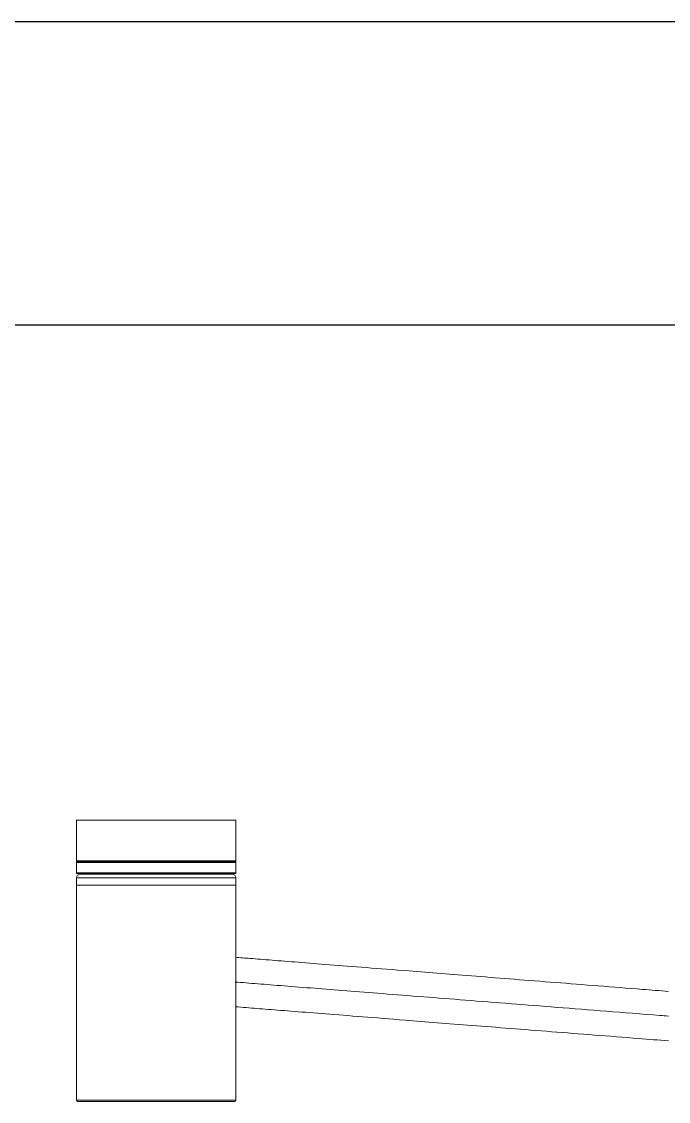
# Model space of a CAD drawing. Header units: millimetres. Extents: x -6909 to -4533, y -2578 to 782.
# Drawn here: x -6357.9 to -6187.4, y 497.5 to 782.1 of the extents above; entities that cross this region are included whole.
import ezdxf

# ---------------------------------------------------------------- set-up
doc = ezdxf.new("R2010")
doc.units = ezdxf.units.MM
doc.layers.add('FORM', color=7, linetype='Continuous')

msp = doc.modelspace()

# ---------------------------------------------------------------- linework, layer by layer
at = {"linetype": 'Continuous', "lineweight": 18}
for p, q in [((-6343.41, 571.59), (-6343.41, 560.89)), ((-6301.41, 571.59), (-6343.41, 571.59)), ((-6301.41, 571.59), (-6301.41, 560.89)), ((-6343.41, 560.89), (-6301.41, 560.89)), ((-6343.31, 560.79), (-6301.51, 560.79)), ((-6343.41, 560.49), (-6343.41, 557.69)), ((-6301.41, 560.49), (-6343.41, 560.49)), ((-6343.31, 560.59), (-6343.31, 560.59)), ((-6301.51, 560.59), (-6343.31, 560.59)), ((-6301.41, 560.49), (-6301.41, 557.69)), ((-6343.41, 557.69), (-6301.41, 557.69)), ((-6343.41, 556.39), (-6343.41, 554.49)), ((-6343.31, 557.59), (-6301.51, 557.59)), ((-6302.41, 557.39), (-6342.41, 557.39)), ((-6301.41, 554.49), (-6301.41, 556.39)), ((-6343.41, 554.49), (-6301.41, 554.49)), ((-6343.41, 554.49), (-6343.41, 497.79)), ((-6301.41, 554.49), (-6343.41, 554.49)), ((-6301.41, 497.79), (-6301.41, 554.49)), ((-6301.71, 497.49), (-6343.11, 497.49))]:
    msp.add_line(p, q, dxfattribs=at)
at = {"linetype": 'Continuous', "lineweight": 13}
for p, q in [((-6343.41, 556.39), (-6301.41, 556.39)), ((-6301.41, 497.79), (-6343.41, 497.79))]:
    msp.add_line(p, q, dxfattribs=at)
at = {"linetype": 'Continuous', "lineweight": 18}
for centre, radius, start, end in [((-6343.31, 560.89), 0.1, 180, 270), ((-6301.51, 560.89), 0.1, 270, 0), ((-6343.31, 560.49), 0.1, 90, 180), ((-6301.51, 560.49), 0.1, 0, 90), ((-6343.31, 557.69), 0.1, 180, 270), ((-6342.41, 556.39), 1, 90, 180), ((-6302.41, 556.39), 1, 0, 90), ((-6301.51, 557.69), 0.1, 270, 0), ((-6343.11, 497.79), 0.3, 180, 270), ((-6301.71, 497.79), 0.3, 270, 0)]:
    msp.add_arc(centre, radius, start, end, dxfattribs=at)
for points, knots in [([(-6187.44, 526.49), (-6189.71, 526.67), (-6195.95, 527.16), (-6206, 527.95), (-6217.35, 528.84), (-6228.15, 529.69), (-6238.24, 530.48), (-6247.49, 531.21), (-6257.35, 531.99), (-6267.36, 532.78), (-6276.99, 533.53), (-6285.16, 534.18), (-6292.03, 534.72), (-6297.37, 535.14), (-6300.3, 535.37), (-6301.5, 535.46)], [0, 0, 0, 0, 0.035341, 0.097518, 0.159897, 0.223393, 0.287576, 0.351658, 0.416199, 0.514584, 0.61493, 0.716236, 0.818178, 0.920185, 1, 1, 1, 1]), ([(-6187.43, 519.97), (-6188.17, 520.02), (-6198.8, 520.86), (-6212.98, 521.98), (-6229.3, 523.26), (-6241.02, 524.18), (-6252.35, 525.08), (-6266.3, 526.17), (-6281.78, 527.39), (-6293.88, 528.34), (-6299.74, 528.81), (-6301.55, 528.95)], [0, 0, 0, 0, 0.011779, 0.170304, 0.250815, 0.338035, 0.425255, 0.519744, 0.701452, 0.898303, 1, 1, 1, 1]), ([(-6301.53, 522.43), (-6300.62, 522.35), (-6297.99, 522.15), (-6293.05, 521.76), (-6286.18, 521.22), (-6278.01, 520.57), (-6268.38, 519.82), (-6258.37, 519.03), (-6248.51, 518.25), (-6239.26, 517.52), (-6229.17, 516.73), (-6218.37, 515.88), (-6207.02, 514.99), (-6196.64, 514.17), (-6190.06, 513.65), (-6187.44, 513.45)], [0, 0, 0, 0, 0.059227, 0.162921, 0.26655, 0.369531, 0.471537, 0.571549, 0.637157, 0.702299, 0.767544, 0.83209, 0.8955, 0.958706, 1, 1, 1, 1])]:
    msp.add_open_spline(points, degree=3, knots=knots, dxfattribs=at)
at = {"layer": 'FORM', "color": 7, "linetype": 'Continuous'}
for p, q in [((-6909.26, 782.06), (-4533.26, 782.06)), ((-4613.26, 702.06), (-6829.26, 702.06))]:
    msp.add_line(p, q, dxfattribs=at)

doc.saveas('drawing.dxf')
